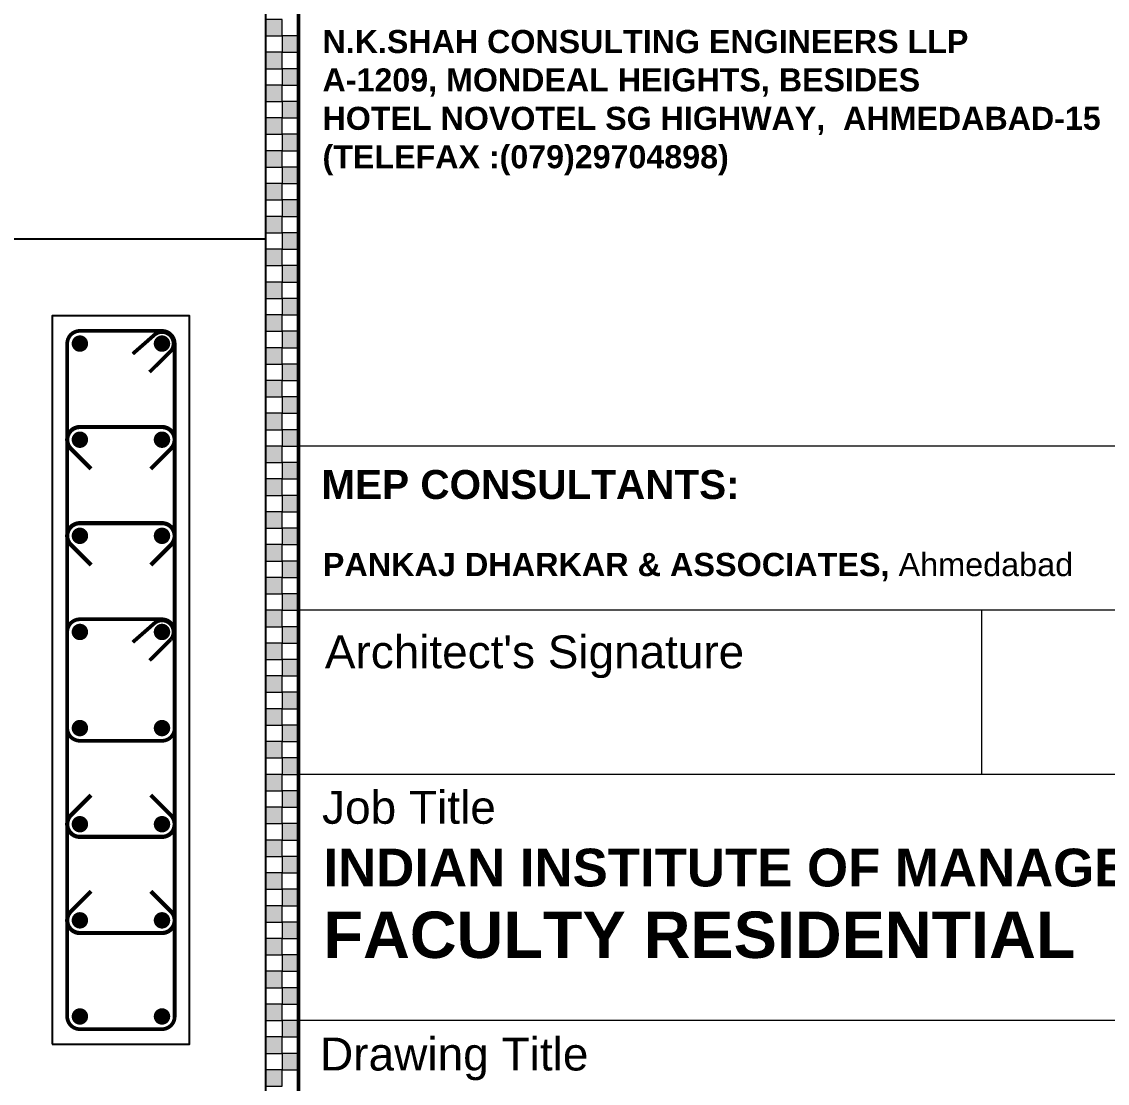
# Model space of a CAD drawing. Extents: x -200722 to 834823, y -494970 to 88783.
# Drawn here: x 303538 to 310811, y -95320 to -88204 of the extents above; entities that cross this region are included whole.
import ezdxf

# ---------------------------------------------------------------- set-up
doc = ezdxf.new("R2010")
doc.units = 0
doc.header["$LTSCALE"] = 100
doc.header["$MEASUREMENT"] = 0
doc.layers.get('0').update_dxf_attribs({"linetype": 'CONTINUOUS'})
for name, color, linetype in [('5', 4, 'CONTINUOUS'), ('COL. SHED. STEEL.', 6, 'CONTINUOUS'), ('column', 240, 'CONTINUOUS'), ('STEEL', 6, 'CONTINUOUS')]:
    doc.layers.add(name, color=color, linetype=linetype)
doc.layers.add('9_TITLE TEXT', color=7, linetype='CONTINUOUS', lineweight=20)
doc.styles.add('SANSSERIF', font='SAS_____.pfb', dxfattribs={"height": 325})
doc.styles.add('TITLES', font='arial.ttf')

# ---------------------------------------------------------------- blocks, each defined once
blk = doc.blocks.new('TITLE CHAIN')
at = {"layer": '9_TITLE TEXT'}
h = blk.add_hatch(color=256, dxfattribs=at)
h.dxf.hatch_style = 1
h.paths.add_polyline_path([(0, -437.625), (1, -437.625), (1, -436.625), (0, -436.625)])
h = blk.add_hatch(color=256, dxfattribs=at)
h.dxf.hatch_style = 1
h.paths.add_polyline_path([(1, -438.625), (2, -438.625), (2, -437.625), (1, -437.625)])
h = blk.add_hatch(color=256, dxfattribs=at)
h.dxf.hatch_style = 1
h.paths.add_polyline_path([(0, -439.625), (1, -439.625), (1, -438.625), (0, -438.625)])
h = blk.add_hatch(color=256, dxfattribs=at)
h.dxf.hatch_style = 1
h.paths.add_polyline_path([(1, -440.625), (2, -440.625), (2, -439.625), (1, -439.625)])
h = blk.add_hatch(color=256, dxfattribs=at)
h.dxf.hatch_style = 1
h.paths.add_polyline_path([(0, -441.625), (1, -441.625), (1, -440.625), (0, -440.625)])
h = blk.add_hatch(color=256, dxfattribs=at)
h.dxf.hatch_style = 1
h.paths.add_polyline_path([(1, -442.625), (2, -442.625), (2, -441.625), (1, -441.625)])
h = blk.add_hatch(color=256, dxfattribs=at)
h.dxf.hatch_style = 1
h.paths.add_polyline_path([(0, -443.625), (1, -443.625), (1, -442.625), (0, -442.625)])
h = blk.add_hatch(color=256, dxfattribs=at)
h.dxf.hatch_style = 1
h.paths.add_polyline_path([(1, -444.625), (2, -444.625), (2, -443.625), (1, -443.625)])
h = blk.add_hatch(color=256, dxfattribs=at)
h.dxf.hatch_style = 1
h.paths.add_polyline_path([(0, -445.625), (1, -445.625), (1, -444.625), (0, -444.625)])
h = blk.add_hatch(color=256, dxfattribs=at)
h.dxf.hatch_style = 1
h.paths.add_polyline_path([(1, -446.625), (2, -446.625), (2, -445.625), (1, -445.625)])
h = blk.add_hatch(color=256, dxfattribs=at)
h.dxf.hatch_style = 1
h.paths.add_polyline_path([(0, -447.625), (1, -447.625), (1, -446.625), (0, -446.625)])
h = blk.add_hatch(color=256, dxfattribs=at)
h.dxf.hatch_style = 1
h.paths.add_polyline_path([(1, -448.625), (2, -448.625), (2, -447.625), (1, -447.625)])
h = blk.add_hatch(color=256, dxfattribs=at)
h.dxf.hatch_style = 1
h.paths.add_polyline_path([(0, -449.625), (1, -449.625), (1, -448.625), (0, -448.625)])
h = blk.add_hatch(color=256, dxfattribs=at)
h.dxf.hatch_style = 1
h.paths.add_polyline_path([(1, -450.625), (2, -450.625), (2, -449.625), (1, -449.625)])
h = blk.add_hatch(color=256, dxfattribs=at)
h.dxf.hatch_style = 1
h.paths.add_polyline_path([(0, -451.625), (1, -451.625), (1, -450.625), (0, -450.625)])
h = blk.add_hatch(color=256, dxfattribs=at)
h.dxf.hatch_style = 1
h.paths.add_polyline_path([(1, -452.625), (2, -452.625), (2, -451.625), (1, -451.625)])
h = blk.add_hatch(color=256, dxfattribs=at)
h.dxf.hatch_style = 1
h.paths.add_polyline_path([(0, -453.625), (1, -453.625), (1, -452.625), (0, -452.625)])
h = blk.add_hatch(color=256, dxfattribs=at)
h.dxf.hatch_style = 1
h.paths.add_polyline_path([(1, -454.625), (2, -454.625), (2, -453.625), (1, -453.625)])
h = blk.add_hatch(color=256, dxfattribs=at)
h.dxf.hatch_style = 1
h.paths.add_polyline_path([(0, -455.625), (1, -455.625), (1, -454.625), (0, -454.625)])
h = blk.add_hatch(color=256, dxfattribs=at)
h.dxf.hatch_style = 1
h.paths.add_polyline_path([(1, -456.625), (2, -456.625), (2, -455.625), (1, -455.625)])
h = blk.add_hatch(color=256, dxfattribs=at)
h.dxf.hatch_style = 1
h.paths.add_polyline_path([(0, -457.625), (1, -457.625), (1, -456.625), (0, -456.625)])
h = blk.add_hatch(color=256, dxfattribs=at)
h.dxf.hatch_style = 1
h.paths.add_polyline_path([(1, -458.625), (2, -458.625), (2, -457.625), (1, -457.625)])
h = blk.add_hatch(color=256, dxfattribs=at)
h.dxf.hatch_style = 1
h.paths.add_polyline_path([(0, -459.625), (1, -459.625), (1, -458.625), (0, -458.625)])
h = blk.add_hatch(color=256, dxfattribs=at)
h.dxf.hatch_style = 1
h.paths.add_polyline_path([(1, -460.625), (2, -460.625), (2, -459.625), (1, -459.625)])
h = blk.add_hatch(color=256, dxfattribs=at)
h.dxf.hatch_style = 1
h.paths.add_polyline_path([(0, -461.625), (1, -461.625), (1, -460.625), (0, -460.625)])
h = blk.add_hatch(color=256, dxfattribs=at)
h.dxf.hatch_style = 1
h.paths.add_polyline_path([(1, -462.625), (2, -462.625), (2, -461.625), (1, -461.625)])
h = blk.add_hatch(color=256, dxfattribs=at)
h.dxf.hatch_style = 1
h.paths.add_polyline_path([(0, -463.625), (1, -463.625), (1, -462.625), (0, -462.625)])
h = blk.add_hatch(color=256, dxfattribs=at)
h.dxf.hatch_style = 1
h.paths.add_polyline_path([(1, -464.625), (2, -464.625), (2, -463.625), (1, -463.625)])
h = blk.add_hatch(color=256, dxfattribs=at)
h.dxf.hatch_style = 1
h.paths.add_polyline_path([(0, -465.625), (1, -465.625), (1, -464.625), (0, -464.625)])
h = blk.add_hatch(color=256, dxfattribs=at)
h.dxf.hatch_style = 1
h.paths.add_polyline_path([(1, -466.625), (2, -466.625), (2, -465.625), (1, -465.625)])
h = blk.add_hatch(color=256, dxfattribs=at)
h.dxf.hatch_style = 1
h.paths.add_polyline_path([(0, -467.625), (1, -467.625), (1, -466.625), (0, -466.625)])
h = blk.add_hatch(color=256, dxfattribs=at)
h.dxf.hatch_style = 1
h.paths.add_polyline_path([(1, -468.625), (2, -468.625), (2, -467.625), (1, -467.625)])
h = blk.add_hatch(color=256, dxfattribs=at)
h.dxf.hatch_style = 1
h.paths.add_polyline_path([(0, -469.625), (1, -469.625), (1, -468.625), (0, -468.625)])
h = blk.add_hatch(color=256, dxfattribs=at)
h.dxf.hatch_style = 1
h.paths.add_polyline_path([(1, -470.625), (2, -470.625), (2, -469.625), (1, -469.625)])
h = blk.add_hatch(color=256, dxfattribs=at)
h.dxf.hatch_style = 1
h.paths.add_polyline_path([(0, -471.625), (1, -471.625), (1, -470.625), (0, -470.625)])
h = blk.add_hatch(color=256, dxfattribs=at)
h.dxf.hatch_style = 1
h.paths.add_polyline_path([(1, -472.625), (2, -472.625), (2, -471.625), (1, -471.625)])
h = blk.add_hatch(color=256, dxfattribs=at)
h.dxf.hatch_style = 1
h.paths.add_polyline_path([(0, -473.625), (1, -473.625), (1, -472.625), (0, -472.625)])
h = blk.add_hatch(color=256, dxfattribs=at)
h.dxf.hatch_style = 1
h.paths.add_polyline_path([(1, -474.625), (2, -474.625), (2, -473.625), (1, -473.625)])
h = blk.add_hatch(color=256, dxfattribs=at)
h.dxf.hatch_style = 1
h.paths.add_polyline_path([(0, -475.625), (1, -475.625), (1, -474.625), (0, -474.625)])
h = blk.add_hatch(color=256, dxfattribs=at)
h.dxf.hatch_style = 1
h.paths.add_polyline_path([(1, -476.625), (2, -476.625), (2, -475.625), (1, -475.625)])
h = blk.add_hatch(color=256, dxfattribs=at)
h.dxf.hatch_style = 1
h.paths.add_polyline_path([(0, -477.625), (1, -477.625), (1, -476.625), (0, -476.625)])
h = blk.add_hatch(color=256, dxfattribs=at)
h.dxf.hatch_style = 1
h.paths.add_polyline_path([(1, -478.625), (2, -478.625), (2, -477.625), (1, -477.625)])
h = blk.add_hatch(color=256, dxfattribs=at)
h.dxf.hatch_style = 1
h.paths.add_polyline_path([(0, -479.625), (1, -479.625), (1, -478.625), (0, -478.625)])
h = blk.add_hatch(color=256, dxfattribs=at)
h.dxf.hatch_style = 1
h.paths.add_polyline_path([(1, -480.625), (2, -480.625), (2, -479.625), (1, -479.625)])
h = blk.add_hatch(color=256, dxfattribs=at)
h.dxf.hatch_style = 1
h.paths.add_polyline_path([(0, -481.625), (1, -481.625), (1, -480.625), (0, -480.625)])
h = blk.add_hatch(color=256, dxfattribs=at)
h.dxf.hatch_style = 1
h.paths.add_polyline_path([(1, -482.625), (2, -482.625), (2, -481.625), (1, -481.625)])
h = blk.add_hatch(color=256, dxfattribs=at)
h.dxf.hatch_style = 1
h.paths.add_polyline_path([(0, -483.625), (1, -483.625), (1, -482.625), (0, -482.625)])
h = blk.add_hatch(color=256, dxfattribs=at)
h.dxf.hatch_style = 1
h.paths.add_polyline_path([(1, -484.625), (2, -484.625), (2, -483.625), (1, -483.625)])
h = blk.add_hatch(color=256, dxfattribs=at)
h.dxf.hatch_style = 1
h.paths.add_polyline_path([(0, -485.625), (1, -485.625), (1, -484.625), (0, -484.625)])
h = blk.add_hatch(color=256, dxfattribs=at)
h.dxf.hatch_style = 1
h.paths.add_polyline_path([(1, -486.625), (2, -486.625), (2, -485.625), (1, -485.625)])
h = blk.add_hatch(color=256, dxfattribs=at)
h.dxf.hatch_style = 1
h.paths.add_polyline_path([(0, -487.625), (1, -487.625), (1, -486.625), (0, -486.625)])
h = blk.add_hatch(color=256, dxfattribs=at)
h.dxf.hatch_style = 1
h.paths.add_polyline_path([(1, -488.625), (2, -488.625), (2, -487.625), (1, -487.625)])
h = blk.add_hatch(color=256, dxfattribs=at)
h.dxf.hatch_style = 1
h.paths.add_polyline_path([(0, -489.625), (1, -489.625), (1, -488.625), (0, -488.625)])
h = blk.add_hatch(color=256, dxfattribs=at)
h.dxf.hatch_style = 1
h.paths.add_polyline_path([(1, -490.625), (2, -490.625), (2, -489.625), (1, -489.625)])
h = blk.add_hatch(color=256, dxfattribs=at)
h.dxf.hatch_style = 1
h.paths.add_polyline_path([(0, -491.625), (1, -491.625), (1, -490.625), (0, -490.625)])
h = blk.add_hatch(color=256, dxfattribs=at)
h.dxf.hatch_style = 1
h.paths.add_polyline_path([(1, -492.625), (2, -492.625), (2, -491.625), (1, -491.625)])
h = blk.add_hatch(color=256, dxfattribs=at)
h.dxf.hatch_style = 1
h.paths.add_polyline_path([(0, -493.625), (1, -493.625), (1, -492.625), (0, -492.625)])
h = blk.add_hatch(color=256, dxfattribs=at)
h.dxf.hatch_style = 1
h.paths.add_polyline_path([(1, -494.625), (2, -494.625), (2, -493.625), (1, -493.625)])
h = blk.add_hatch(color=256, dxfattribs=at)
h.dxf.hatch_style = 1
h.paths.add_polyline_path([(0, -495.625), (1, -495.625), (1, -494.625), (0, -494.625)])
h = blk.add_hatch(color=256, dxfattribs=at)
h.dxf.hatch_style = 1
h.paths.add_polyline_path([(1, -496.625), (2, -496.625), (2, -495.625), (1, -495.625)])
h = blk.add_hatch(color=256, dxfattribs=at)
h.dxf.hatch_style = 1
h.paths.add_polyline_path([(0, -497.625), (1, -497.625), (1, -496.625), (0, -496.625)])
h = blk.add_hatch(color=256, dxfattribs=at)
h.dxf.hatch_style = 1
h.paths.add_polyline_path([(1, -498.625), (2, -498.625), (2, -497.625), (1, -497.625)])
h = blk.add_hatch(color=256, dxfattribs=at)
h.dxf.hatch_style = 1
h.paths.add_polyline_path([(0, -499.625), (1, -499.625), (1, -498.625), (0, -498.625)])
h = blk.add_hatch(color=256, dxfattribs=at)
h.dxf.hatch_style = 1
h.paths.add_polyline_path([(1, -500.625), (2, -500.625), (2, -499.625), (1, -499.625)])
h = blk.add_hatch(color=256, dxfattribs=at)
h.dxf.hatch_style = 1
h.paths.add_polyline_path([(0, -501.625), (1, -501.625), (1, -500.625), (0, -500.625)])
for p, q in [((0, -584), (0, 0)), ((2, -584), (2, 0))]:
    blk.add_line(p, q, dxfattribs=at)
for points in [[(0, -437.625), (1, -437.625), (1, -436.625), (0, -436.625)], [(1, -438.625), (2, -438.625), (2, -437.625), (1, -437.625)], [(0, -439.625), (1, -439.625), (1, -438.625), (0, -438.625)], [(1, -440.625), (2, -440.625), (2, -439.625), (1, -439.625)], [(0, -441.625), (1, -441.625), (1, -440.625), (0, -440.625)], [(1, -442.625), (2, -442.625), (2, -441.625), (1, -441.625)], [(0, -443.625), (1, -443.625), (1, -442.625), (0, -442.625)], [(1, -444.625), (2, -444.625), (2, -443.625), (1, -443.625)], [(0, -445.625), (1, -445.625), (1, -444.625), (0, -444.625)], [(1, -446.625), (2, -446.625), (2, -445.625), (1, -445.625)], [(0, -447.625), (1, -447.625), (1, -446.625), (0, -446.625)], [(1, -448.625), (2, -448.625), (2, -447.625), (1, -447.625)], [(0, -449.625), (1, -449.625), (1, -448.625), (0, -448.625)], [(1, -450.625), (2, -450.625), (2, -449.625), (1, -449.625)], [(0, -451.625), (1, -451.625), (1, -450.625), (0, -450.625)], [(1, -452.625), (2, -452.625), (2, -451.625), (1, -451.625)], [(0, -453.625), (1, -453.625), (1, -452.625), (0, -452.625)], [(1, -454.625), (2, -454.625), (2, -453.625), (1, -453.625)], [(0, -455.625), (1, -455.625), (1, -454.625), (0, -454.625)], [(1, -456.625), (2, -456.625), (2, -455.625), (1, -455.625)], [(0, -457.625), (1, -457.625), (1, -456.625), (0, -456.625)], [(1, -458.625), (2, -458.625), (2, -457.625), (1, -457.625)], [(0, -459.625), (1, -459.625), (1, -458.625), (0, -458.625)], [(1, -460.625), (2, -460.625), (2, -459.625), (1, -459.625)], [(0, -461.625), (1, -461.625), (1, -460.625), (0, -460.625)], [(1, -462.625), (2, -462.625), (2, -461.625), (1, -461.625)], [(0, -463.625), (1, -463.625), (1, -462.625), (0, -462.625)], [(1, -464.625), (2, -464.625), (2, -463.625), (1, -463.625)], [(0, -465.625), (1, -465.625), (1, -464.625), (0, -464.625)], [(1, -466.625), (2, -466.625), (2, -465.625), (1, -465.625)], [(0, -467.625), (1, -467.625), (1, -466.625), (0, -466.625)], [(1, -468.625), (2, -468.625), (2, -467.625), (1, -467.625)], [(0, -469.625), (1, -469.625), (1, -468.625), (0, -468.625)], [(1, -470.625), (2, -470.625), (2, -469.625), (1, -469.625)], [(0, -471.625), (1, -471.625), (1, -470.625), (0, -470.625)], [(1, -472.625), (2, -472.625), (2, -471.625), (1, -471.625)], [(0, -473.625), (1, -473.625), (1, -472.625), (0, -472.625)], [(1, -474.625), (2, -474.625), (2, -473.625), (1, -473.625)], [(0, -475.625), (1, -475.625), (1, -474.625), (0, -474.625)], [(1, -476.625), (2, -476.625), (2, -475.625), (1, -475.625)], [(0, -477.625), (1, -477.625), (1, -476.625), (0, -476.625)], [(1, -478.625), (2, -478.625), (2, -477.625), (1, -477.625)], [(0, -479.625), (1, -479.625), (1, -478.625), (0, -478.625)], [(1, -480.625), (2, -480.625), (2, -479.625), (1, -479.625)], [(0, -481.625), (1, -481.625), (1, -480.625), (0, -480.625)], [(1, -482.625), (2, -482.625), (2, -481.625), (1, -481.625)], [(0, -483.625), (1, -483.625), (1, -482.625), (0, -482.625)], [(1, -484.625), (2, -484.625), (2, -483.625), (1, -483.625)], [(0, -485.625), (1, -485.625), (1, -484.625), (0, -484.625)], [(1, -486.625), (2, -486.625), (2, -485.625), (1, -485.625)], [(0, -487.625), (1, -487.625), (1, -486.625), (0, -486.625)], [(1, -488.625), (2, -488.625), (2, -487.625), (1, -487.625)], [(0, -489.625), (1, -489.625), (1, -488.625), (0, -488.625)], [(1, -490.625), (2, -490.625), (2, -489.625), (1, -489.625)], [(0, -491.625), (1, -491.625), (1, -490.625), (0, -490.625)], [(1, -492.625), (2, -492.625), (2, -491.625), (1, -491.625)], [(0, -493.625), (1, -493.625), (1, -492.625), (0, -492.625)], [(1, -494.625), (2, -494.625), (2, -493.625), (1, -493.625)], [(0, -495.625), (1, -495.625), (1, -494.625), (0, -494.625)], [(1, -496.625), (2, -496.625), (2, -495.625), (1, -495.625)], [(0, -497.625), (1, -497.625), (1, -496.625), (0, -496.625)], [(1, -498.625), (2, -498.625), (2, -497.625), (1, -497.625)], [(0, -499.625), (1, -499.625), (1, -498.625), (0, -498.625)], [(1, -500.625), (2, -500.625), (2, -499.625), (1, -499.625)], [(0, -501.625), (1, -501.625), (1, -500.625), (0, -500.625)]]:
    blk.add_lwpolyline(points, close=True, dxfattribs=at)

msp = doc.modelspace()

# ---------------------------------------------------------------- linework, layer by layer
at = {"layer": '5', "color": 7, "lineweight": -2}
for p, q in [((305172.7, -104400.4), (305172.7, -40160.4)), ((305172.7, -104400.4), (305172.7, -40160.4)), ((223222.7, -89660.4), (305172.7, -89660.4))]:
    msp.add_line(p, q, dxfattribs=at)
at = {"layer": '9_TITLE TEXT', "color": 18, "true_color": 0x000000}
for p, q in [((305172.7, -103699.1), (305172.7, -40160.4)), ((314632.7, -91049.1), (305392.7, -91049.1)), ((314632.7, -92149.1), (305392.7, -92149.1)), ((309970, -93249.1), (309970, -92149.1)), ((314632.7, -93249.1), (305392.7, -93249.1)), ((314632.7, -94899.1), (305392.7, -94899.1))]:
    msp.add_line(p, q, dxfattribs=at)
at = {"layer": '9_TITLE TEXT', "color": 18, "lineweight": 50, "true_color": 0x000000}
msp.add_lwpolyline([(314632.7, -104400.4), (305392.7, -104400.4), (305392.7, -40160.4), (314632.7, -40160.4)], close=True, dxfattribs=at)
at = {"layer": 'COL. SHED. STEEL.', "color": 140, "linetype": 'Continuous', "const_width": 25}
msp.add_lwpolyline([(303928, -93023.9), (304478, -93023.9, 0.414214), (304563, -92938.9), (304563, -92294.6, 0.414214), (304478, -92209.6), (303928, -92209.6, 0.414214), (303843, -92294.6), (303843, -92938.9, 0.414214)], format="xyb", close=True, dxfattribs=at)
msp.add_lwpolyline([(304394.8, -92485.5), (304536.9, -92344.8, 0.927528), (304427.3, -92236.2), (304282.2, -92363.5)], format="xyb", dxfattribs=at)
at = {"layer": 'column', "color": 4, "linetype": 'Continuous'}
msp.add_lwpolyline([(303743, -95056.8), (304663, -95056.8), (304663, -90176.8), (303743, -90176.8)], close=True, dxfattribs=at)
at = {"layer": 'STEEL', "color": 18, "true_color": 0x000000, "const_width": 25}
msp.add_lwpolyline([(303928, -94956.8), (304478, -94956.8, 0.414214), (304563, -94871.8), (304563, -90361.8, 0.414214), (304478, -90276.8), (303928, -90276.8, 0.414214), (303843, -90361.8), (303843, -94871.8, 0.414214)], format="xyb", close=True, dxfattribs=at)
at = {"layer": 'STEEL', "color": 18, "linetype": 'Continuous', "true_color": 0x000000, "const_width": 55}
for points in [[(303928, -90334.3, -1), (303928, -90389.3, -1)], [(304478, -90334.3, 1), (304478, -90389.3, 1)], [(303928, -91033.5, 1), (303928, -90978.5, 1)], [(304478, -91033.5, -1), (304478, -90978.5, -1)], [(303928, -91677.8, 1), (303928, -91622.8, 1)], [(304478, -91677.8, -1), (304478, -91622.8, -1)], [(303928, -92322.1, 1), (303928, -92267.1, 1)], [(304478, -92322.1, -1), (304478, -92267.1, -1)], [(303928, -92966.4, 1), (303928, -92911.4, 1)], [(304478, -92966.4, -1), (304478, -92911.4, -1)], [(303928, -93610.7, 1), (303928, -93555.7, 1)], [(304478, -93610.7, -1), (304478, -93555.7, -1)], [(303928, -94255, 1), (303928, -94200, 1)], [(304478, -94255, -1), (304478, -94200, -1)], [(303928, -94899.3, 1), (303928, -94844.3, 1)], [(304478, -94899.3, -1), (304478, -94844.3, -1)]]:
    msp.add_lwpolyline(points, format="xyb", close=True, dxfattribs=at)
at = {"layer": 'STEEL', "color": 18, "true_color": 0x000000, "const_width": 25}
msp.add_lwpolyline([(304394.8, -90552.6), (304536.9, -90411.9, 0.927528), (304427.3, -90303.3), (304282.2, -90430.7)], format="xyb", dxfattribs=at)
at = {"layer": 'STEEL', "color": 40}
for points in [[(304002.9, -91201.2, 28, 28, 0), (303867.9, -91066.1, 28, 28, -0.668179), (303928, -90921, 28, 28, 0), (304478, -90921, 28, 28, -0.668179), (304538.1, -91066.1, 28, 28, 0), (304403, -91201.2, 0, 0, 0)], [(304002.9, -91845.5, 28, 28, 0), (303867.9, -91710.4, 28, 28, -0.668179), (303928, -91565.3, 28, 28, 0), (304478, -91565.3, 28, 28, -0.668179), (304538.1, -91710.4, 28, 28, 0), (304403, -91845.5, 0, 0, 0)], [(304002.9, -93388, 28, 28, 0), (303867.9, -93523.1, 28, 28, 0.668179), (303928, -93668.2, 28, 28, 0), (304478, -93668.2, 28, 28, 0.668179), (304538.1, -93523.1, 28, 28, 0), (304403, -93388, 0, 0, 0)], [(304002.9, -94032.3, 28, 28, 0), (303867.9, -94167.4, 28, 28, 0.668179), (303928, -94312.5, 28, 28, 0), (304478, -94312.5, 28, 28, 0.668179), (304538.1, -94167.4, 28, 28, 0), (304403, -94032.3, 0, 0, 0)]]:
    msp.add_lwpolyline(points, format="xyseb", dxfattribs=at)

# ---------------------------------------------------------------- block references
at = {"color": 18, "true_color": 0x000000, "xscale": 110, "yscale": 110, "zscale": 110}
msp.add_blockref('TITLE CHAIN', (305172.7, -40160.4), dxfattribs=at)

# ---------------------------------------------------------------- texts
at = {"layer": '9_TITLE TEXT', "color": 18, "linetype": 'ByBlock', "true_color": 0x000000, "style": 'TITLES'}
for s, height, p in [('Job Title', 220.63, (305550.1, -93580.1)), ('Drawing Title', 220.632, (305536.8, -95233.8))]:
    msp.add_text(s, height=height, dxfattribs=at).set_placement(p)
at = {"layer": '9_TITLE TEXT', "color": 18, "true_color": 0x000000, "attachment_point": 1}
for s, insert, char_height, width, style in [('\\pxsm1,ql;{\\fArial|b1|i0|c0|p34;\\H0.69613x;N.K.SHAH CONSULTING ENGINEERS LLP\\PA-1209, MONDEAL HEIGHTS, BESIDES \\PHOTEL NOVOTEL SG HIGHWAY,  AHMEDABAD-15 \\P(TELEFAX :(079)29704898)}', (305553.4, -88259.8), 221.852, 9634.887, 'SANSSERIF'), ('{\\fArial|b0|i0|c0|p34;\\P\\pxsm1;\\fArial|b1|i0|c0|p34;\\H0.69613x;PANKAJ DHARKAR & ASSOCIATES, \\fArial|b0|i0|c0|p34;Ahmedabad}', (305555.2, -91393), 223.105, 9689.289, 'SANSSERIF'), ('{\\fArial|b1|i0|c0|p34;\\H0.93086x;INDIAN INSTITUTE OF MANAGEMENT AHMEDABAD\\H1.0743x; \\H1.1428x;FACULTY RESIDENTIAL}', (305560, -93747.2), 271.7906, 8965.505, 'TITLES')]:
    msp.add_mtext(s, dxfattribs=dict(at, insert=insert, char_height=char_height, width=width, style=style))
at = {"layer": '9_TITLE TEXT', "color": 18, "lineweight": 25, "true_color": 0x000000, "insert": (305545.7, -91209.3), "char_height": 194.136, "width": 7813.359, "attachment_point": 1, "style": 'TITLES'}
msp.add_mtext('{\\fArial|b1|i0|c0|p34;MEP CONSULTANTS:}', dxfattribs=at)
at = {"layer": '9_TITLE TEXT', "color": 18, "linetype": 'ByBlock', "true_color": 0x000000, "insert": (305569.4, -92317.9), "char_height": 220, "width": 4400.628, "attachment_point": 1, "style": 'TITLES'}
msp.add_mtext("Architect's Signature", dxfattribs=at)

doc.saveas('drawing.dxf')
